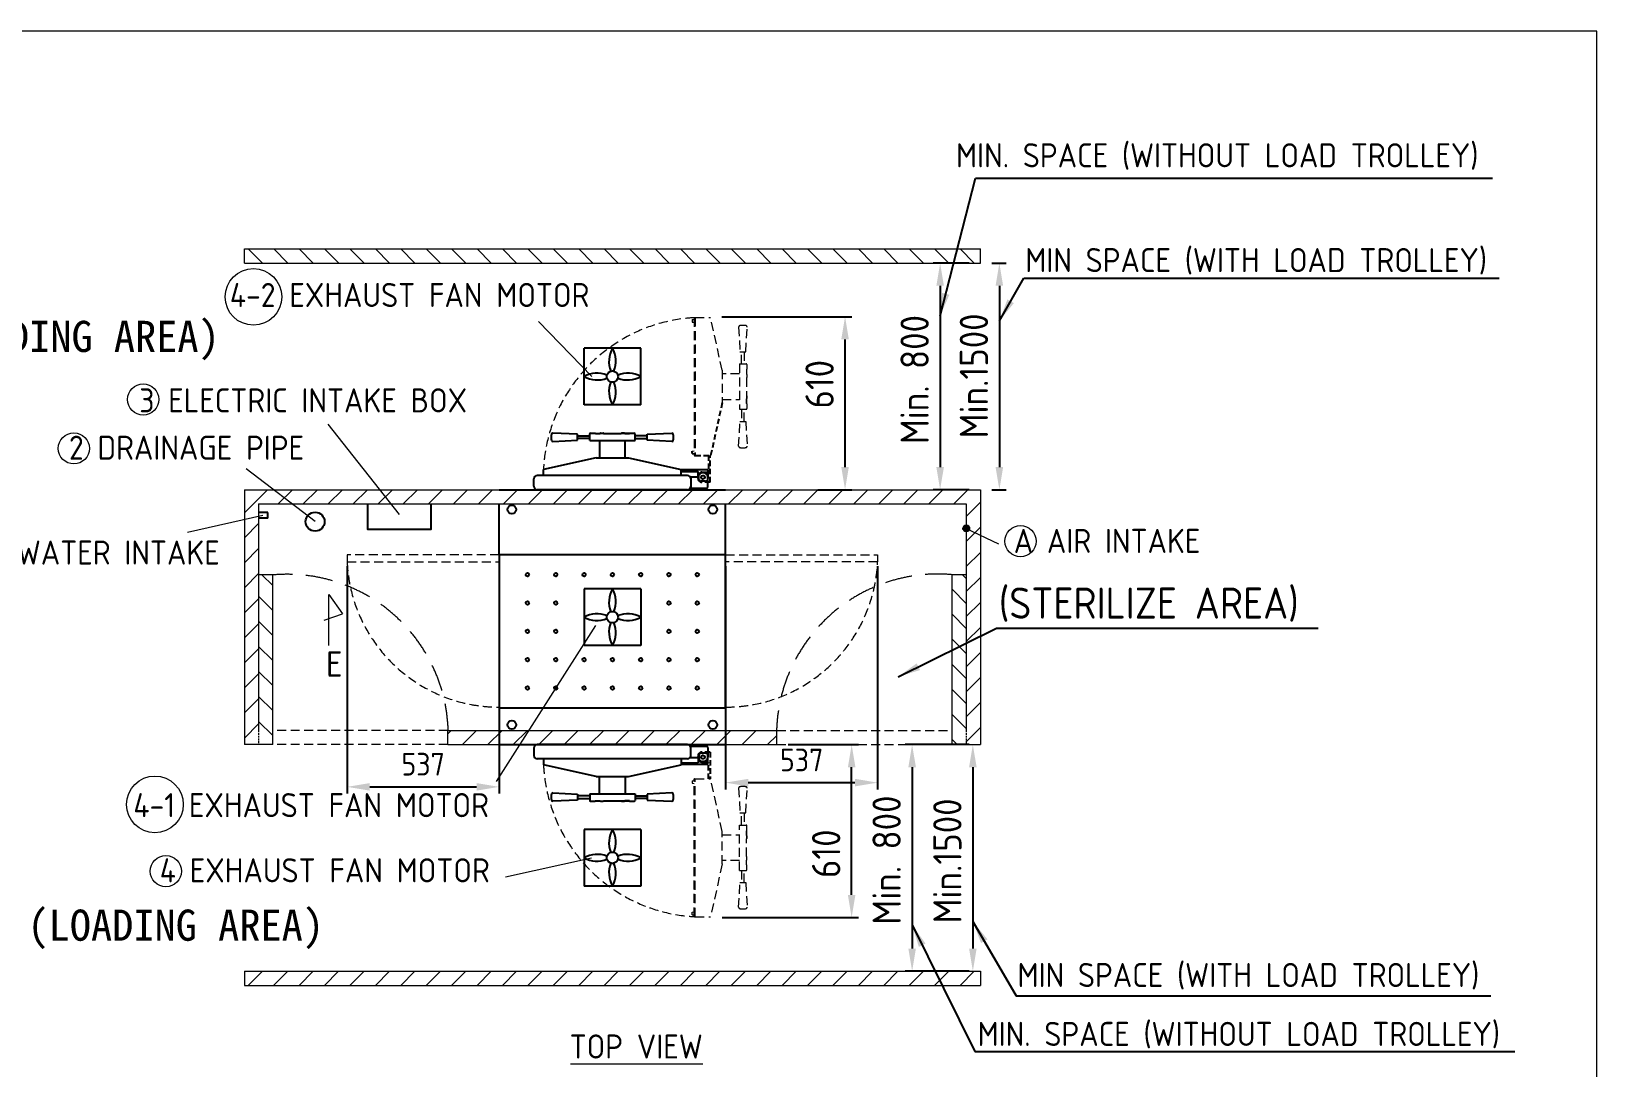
# Model space of a CAD drawing. Header units: millimetres. Extents: x -206125 to -192940, y -10422 to -1152.
# Drawn here: x -198470 to -192940, y -4811 to -1152 of the extents above; entities that cross this region are included whole.
import ezdxf

# ---------------------------------------------------------------- set-up
doc = ezdxf.new("R2010")
doc.units = ezdxf.units.MM
doc.header["$MEASUREMENT"] = 0
doc.linetypes.add('HIDDEN', pattern=[9.525, 6.35, -3.175])
doc.layers.get('0').update_dxf_attribs({"lineweight": 25})
for name, color, linetype, lineweight in [('D', 3, 'Continuous', 13), ('F', 7, 'Continuous', 15), ('H', 2, 'HIDDEN', 15), ('S', 4, 'Continuous', 15)]:
    doc.layers.add(name, color=color, linetype=linetype, lineweight=lineweight)
doc.layers.add('HI', color=2, linetype='HIDDEN')
doc.styles.get("Standard").update_dxf_attribs({"font": 'KAIU.TTF'})
doc.styles.add('STU25', font='isocp2.shx')
doc.dimstyles.new('STU25', dxfattribs={"dimscale": 40, "dimtxt": 2.5, "dimasz": 2, "dimexe": 0.6, "dimexo": 1, "dimgap": 1, "dimtad": 1, "dimdsep": 46, "dimtxsty": 'STU25', "dimcen": 2, "dimazin": 2, "dimtfac": 1, "dimtmove": 0, "dimatfit": 3, "dimfxl": 0, "dimtolj": 1, "dimtzin": 0, "dimarcsym": 0})
doc.dimstyles.new('STU25$7', dxfattribs={"dimscale": 40, "dimtxt": 2.5, "dimasz": 2, "dimexe": 1.25, "dimexo": 0.625, "dimgap": 1, "dimtad": 0, "dimdec": 4, "dimdsep": 46, "dimtxsty": 'STU25', "dimcen": 2.5, "dimazin": 2, "dimtfac": 1, "dimtdec": 4, "dimtmove": 0, "dimatfit": 3, "dimfxl": 0, "dimtolj": 1, "dimtzin": 0, "dimarcsym": 0})
pattern_1 = [(135, (17606.76, 12449.903), (-44.194174, -44.194174), [])]

# ---------------------------------------------------------------- blocks, each defined once
blk = doc.blocks.new('*D3')
at = {"layer": 'D', "color": 0, "lineweight": -2}
for p, q in [((-195157.2, -3670.1), (-195167.9, -3670.1)), ((-195143.9, -3750.1), (-195143.9, -4390.1)), ((-195157.2, -4470.1), (-195167.9, -4470.1))]:
    blk.add_line(p, q, dxfattribs=at)
at = {"layer": 'D', "color": 0}
for points in [[(-195130.5, -3750.1), (-195157.2, -3750.1), (-195143.9, -3670.1)], [(-195157.2, -4390.1), (-195130.5, -4390.1), (-195143.9, -4470.1)]]:
    blk.add_solid(points, dxfattribs=at)
at = {"layer": 'Defpoints', "color": 0}
for p in [(-195117.2, -3670.1), (-195143.9, -4470.1), (-195117.2, -4470.1)]:
    blk.add_point(p, dxfattribs=at)
at = {"layer": 'D', "color": 0, "insert": (-195233.9, -4080.7), "char_height": 100, "attachment_point": 5, "rotation": 90, "style": 'STU25'}
blk.add_mtext('\\A1;{\\Fisocp2.shx;Min.1500}', dxfattribs=at)
blk = doc.blocks.new('*D8')
at = {"layer": 'D', "color": 0, "lineweight": -2}
for p, q in [((-195796.5, -3670.1), (-195548, -3670.1)), ((-195572, -4200.5), (-195572, -3750.1)), ((-196029.9, -4280.5), (-195548, -4280.5))]:
    blk.add_line(p, q, dxfattribs=at)
at = {"layer": 'D', "color": 0}
for points in [[(-195558.7, -3750.1), (-195585.3, -3750.1), (-195572, -3670.1)], [(-195585.3, -4200.5), (-195558.7, -4200.5), (-195572, -4280.5)]]:
    blk.add_solid(points, dxfattribs=at)
at = {"layer": 'Defpoints', "color": 0}
for p in [(-195836.5, -3670.1), (-195572, -3670.1), (-196069.9, -4280.5)]:
    blk.add_point(p, dxfattribs=at)
at = {"layer": 'D', "color": 0, "insert": (-195662, -4055.3), "char_height": 100, "attachment_point": 5, "rotation": 90, "style": 'STU25'}
blk.add_mtext('\\A1;610', dxfattribs=at)
blk = doc.blocks.new('*D9')
at = {"layer": 'D', "color": 0, "lineweight": -2}
for p, q in [((-195157.2, -3670.1), (-195382.4, -3670.1)), ((-195358.4, -3750.1), (-195358.4, -4390.1)), ((-195157.2, -4470.1), (-195382.4, -4470.1))]:
    blk.add_line(p, q, dxfattribs=at)
at = {"layer": 'D', "color": 0}
for points in [[(-195345, -3750.1), (-195371.7, -3750.1), (-195358.4, -3670.1)], [(-195371.7, -4390.1), (-195345, -4390.1), (-195358.4, -4470.1)]]:
    blk.add_solid(points, dxfattribs=at)
at = {"layer": 'Defpoints', "color": 0}
for p in [(-195117.2, -3670.1), (-195358.4, -4470.1), (-195117.2, -4470.1)]:
    blk.add_point(p, dxfattribs=at)
at = {"layer": 'D', "color": 0, "insert": (-195448.4, -4077.6), "char_height": 100, "attachment_point": 5, "rotation": 90, "style": 'STU25'}
blk.add_mtext('\\A1;{\\Fisocp2.shx;Min. 800}', dxfattribs=at)
blk = doc.blocks.new('*D11')
at = {"layer": 'D', "color": 0, "lineweight": -2}
for p, q in [((-195077.2, -1970.1), (-195026.2, -1970.1)), ((-195050.2, -2050.1), (-195050.2, -2690.1)), ((-195077.2, -2770.1), (-195026.2, -2770.1))]:
    blk.add_line(p, q, dxfattribs=at)
at = {"layer": 'D', "color": 0}
for points in [[(-195036.9, -2050.1), (-195063.6, -2050.1), (-195050.2, -1970.1)], [(-195063.6, -2690.1), (-195036.9, -2690.1), (-195050.2, -2770.1)]]:
    blk.add_solid(points, dxfattribs=at)
at = {"layer": 'Defpoints', "color": 0}
for p in [(-195117.2, -1970.1), (-195117.2, -2770.1), (-195050.2, -2770.1)]:
    blk.add_point(p, dxfattribs=at)
at = {"layer": 'D', "color": 0, "insert": (-195140.2, -2368.3), "char_height": 100, "attachment_point": 5, "rotation": 90, "style": 'STU25'}
blk.add_mtext('\\A1;{\\Fisocp2.shx;Min.1500}', dxfattribs=at)
blk = doc.blocks.new('*D13')
at = {"layer": 'D', "color": 0, "lineweight": -2}
for p, q in [((-195157.2, -1970.1), (-195283.5, -1970.1)), ((-195259.5, -2050.1), (-195259.5, -2690.1)), ((-195157.2, -2770.1), (-195283.5, -2770.1))]:
    blk.add_line(p, q, dxfattribs=at)
at = {"layer": 'D', "color": 0}
for points in [[(-195246.1, -2050.1), (-195272.8, -2050.1), (-195259.5, -1970.1)], [(-195272.8, -2690.1), (-195246.1, -2690.1), (-195259.5, -2770.1)]]:
    blk.add_solid(points, dxfattribs=at)
at = {"layer": 'Defpoints', "color": 0}
for p in [(-195117.2, -1970.1), (-195259.5, -2770.1), (-195117.2, -2770.1)]:
    blk.add_point(p, dxfattribs=at)
at = {"layer": 'D', "color": 0, "insert": (-195349.5, -2381.2), "char_height": 100, "attachment_point": 5, "rotation": 90, "style": 'STU25'}
blk.add_mtext('\\A1;{\\Fisocp2.shx;Min. 800}', dxfattribs=at)
blk = doc.blocks.new('*D12')
at = {"layer": 'D', "color": 0, "lineweight": -2}
for p, q in [((-196030.1, -2159.6), (-195571.3, -2159.6)), ((-195595.3, -2690.1), (-195595.3, -2239.6)), ((-195691.6, -2770.1), (-195571.3, -2770.1))]:
    blk.add_line(p, q, dxfattribs=at)
at = {"layer": 'D', "color": 0}
for points in [[(-195582, -2239.6), (-195608.7, -2239.6), (-195595.3, -2159.6)], [(-195608.7, -2690.1), (-195582, -2690.1), (-195595.3, -2770.1)]]:
    blk.add_solid(points, dxfattribs=at)
at = {"layer": 'Defpoints', "color": 0}
for p in [(-196070.1, -2159.6), (-195595.3, -2159.6), (-195731.6, -2770.1)]:
    blk.add_point(p, dxfattribs=at)
at = {"layer": 'D', "color": 0, "insert": (-195685.3, -2397.7), "char_height": 100, "attachment_point": 5, "rotation": 90, "style": 'STU25'}
blk.add_mtext('\\A1;610', dxfattribs=at)
blk = doc.blocks.new('*D27')
at = {"layer": 'D', "color": 0, "lineweight": -2}
for p, q in [((-197354.2, -3040.1), (-197354.2, -3843.2)), ((-196817.2, -3040.1), (-196817.2, -3843.2)), ((-197274.2, -3819.2), (-196897.2, -3819.2))]:
    blk.add_line(p, q, dxfattribs=at)
at = {"layer": 'D', "color": 0}
for points in [[(-197274.2, -3805.8), (-197274.2, -3832.5), (-197354.2, -3819.2)], [(-196897.2, -3832.5), (-196897.2, -3805.8), (-196817.2, -3819.2)]]:
    blk.add_solid(points, dxfattribs=at)
at = {"layer": 'Defpoints', "color": 0}
for p in [(-197354.2, -3000.1), (-196817.2, -3000.1), (-196817.2, -3819.2)]:
    blk.add_point(p, dxfattribs=at)
at = {"layer": 'D', "color": 0, "insert": (-197085.7, -3739.2), "char_height": 80, "attachment_point": 5, "style": 'STU25'}
blk.add_mtext('\\A1;537', dxfattribs=at)
blk = doc.blocks.new('*D28')
at = {"layer": 'D', "color": 0, "lineweight": -2}
for p, q in [((-196017.2, -3040.1), (-196017.2, -3828.3)), ((-195480.2, -3040.1), (-195480.2, -3828.3)), ((-195937.2, -3804.3), (-195560.2, -3804.3))]:
    blk.add_line(p, q, dxfattribs=at)
at = {"layer": 'D', "color": 0}
for points in [[(-195937.2, -3790.9), (-195937.2, -3817.6), (-196017.2, -3804.3)], [(-195560.2, -3817.6), (-195560.2, -3790.9), (-195480.2, -3804.3)]]:
    blk.add_solid(points, dxfattribs=at)
at = {"layer": 'Defpoints', "color": 0}
for p in [(-196017.2, -3000.1), (-195480.2, -3000.1), (-195480.2, -3804.3)]:
    blk.add_point(p, dxfattribs=at)
at = {"layer": 'D', "color": 0, "insert": (-195748.7, -3724.3), "char_height": 80, "attachment_point": 5, "style": 'STU25'}
blk.add_mtext('\\A1;537', dxfattribs=at)

msp = doc.modelspace()

# ---------------------------------------------------------------- hatches: boundary and pattern name
msp.add_hatch(color=256).paths.add_polyline_path([(-195156.479, -2906.771, 1), (-195178.001, -2906.771, 1)])
at = {"layer": 'H', "ltscale": 5}
h = msp.add_hatch(dxfattribs=at)
h.set_pattern_fill('ANSI31', color=256, scale=20, style=0)
h.set_pattern_definition([(315, (20607.33, -18983.425), (-44.90128, -44.90128), [])])
h.paths.add_polyline_path([(-195117.24, -1970.054), (-195117.24, -1920.054), (-197717.24, -1920.054), (-197717.24, -1970.054)])
h = msp.add_hatch(dxfattribs=at)
h.set_pattern_fill('ANSI31', color=256, scale=500, style=0)
h.set_pattern_definition([(45, (17606.76, 12449.903), (-44.194174, 44.194174), [])])
h.paths.add_polyline_path([(-197717.24, -2770.054), (-197717.24, -3670.054), (-197667.24, -3670.054), (-197667.24, -3620.054), (-197667.24, -3070.054), (-197667.24, -2820.054), (-195167.24, -2820.054), (-195167.24, -3620.054), (-195167.24, -3670.054), (-195117.24, -3670.054), (-195117.24, -2770.054)])
h = msp.add_hatch(dxfattribs=at)
h.set_pattern_fill('ANSI31', color=256, scale=500, angle=90, style=0)
h.set_pattern_definition(pattern_1)
h.paths.add_polyline_path([(-197667.24, -3670.054), (-197617.24, -3670.054), (-197617.24, -3070.054), (-197667.24, -3070.054), (-197667.24, -3620.054)])
h = msp.add_hatch(dxfattribs=at)
h.set_pattern_fill('ANSI31', color=256, scale=500, angle=90, style=0)
h.set_pattern_definition(pattern_1)
h.paths.add_polyline_path([(-195167.24, -3670.054), (-195217.24, -3670.054), (-195217.24, -3068.97), (-195167.24, -3068.97)])
h = msp.add_hatch(dxfattribs=at)
h.set_pattern_fill('ANSI31', color=256, scale=20, style=0)
h.set_pattern_definition([(45, (36343.71, 12477.81), (-44.90128, 44.90128), [])])
h.paths.add_polyline_path([(-195836.456, -3670.054), (-195836.456, -3620.054), (-196998.024, -3620.054), (-196998.024, -3670.054)])
h = msp.add_hatch(dxfattribs=at)
h.set_pattern_fill('ANSI31', color=256, scale=20, style=0)
h.set_pattern_definition([(45, (20607.33, 12543.32), (-44.90128, 44.90128), [])])
h.paths.add_polyline_path([(-197717.24, -4470.054), (-197717.24, -4520.054), (-195117.24, -4520.054), (-195117.24, -4470.054)])

# ---------------------------------------------------------------- linework, layer by layer
at = {"linetype": 'Continuous'}
for p, q in [((-196517.24, -2470.72), (-196517.24, -2270.72)), ((-196317.24, -2270.72), (-196517.24, -2270.72)), ((-196317.24, -2470.72), (-196317.24, -2270.72)), ((-196317.24, -2470.72), (-196517.24, -2470.72)), ((-196540.477, -2574.47), (-196627.477, -2569.97)), ((-196627.477, -2599.97), (-196540.477, -2595.47)), ((-196540.477, -2595.47), (-196540.477, -2574.47)), ((-196540.477, -2580.22), (-196497.24, -2580.22)), ((-196497.24, -2589.72), (-196540.477, -2589.72)), ((-196462.24, -2596.72), (-196462.24, -2658.054)), ((-196372.24, -2658.054), (-196372.24, -2596.72)), ((-196294.003, -2580.22), (-196337.24, -2580.22)), ((-196337.24, -2589.72), (-196294.003, -2589.72)), ((-196294.003, -2574.47), (-196207.003, -2569.97)), ((-196294.003, -2595.47), (-196294.003, -2574.47)), ((-196207.003, -2599.97), (-196294.003, -2595.47)), ((-196079.776, -2700.054), (-196173.79, -2700.054)), ((-196173.79, -2706.054), (-196114.776, -2706.054)), ((-196114.776, -2730.054), (-196114.776, -2706.054)), ((-196079.776, -2700.054), (-196079.776, -2730.054)), ((-196089.776, -2740.054), (-196104.776, -2740.054)), ((-197634.865, -2850.338), (-197667.24, -2850.338)), ((-197634.865, -2870.338), (-197667.24, -2870.338)), ((-197634.865, -2870.338), (-197634.865, -2850.338)), ((-196317.24, -3120.054), (-196517.24, -3120.054)), ((-196517.24, -3120.054), (-196517.24, -3320.054)), ((-196317.24, -3120.054), (-196317.24, -3320.054)), ((-196317.24, -3320.054), (-196517.24, -3320.054)), ((-196089.776, -3700.054), (-196104.776, -3700.054)), ((-196173.79, -3734.054), (-196114.776, -3734.054)), ((-196079.776, -3740.054), (-196173.79, -3740.054)), ((-196114.776, -3710.054), (-196114.776, -3734.054)), ((-196079.776, -3740.054), (-196079.776, -3710.054)), ((-196462.24, -3843.388), (-196462.24, -3782.054)), ((-196372.24, -3782.054), (-196372.24, -3843.388)), ((-196627.477, -3840.138), (-196540.477, -3844.638)), ((-196540.477, -3865.638), (-196627.477, -3870.138)), ((-196540.477, -3844.638), (-196540.477, -3865.638)), ((-196497.24, -3850.388), (-196540.477, -3850.388)), ((-196540.477, -3859.888), (-196497.24, -3859.888)), ((-196337.24, -3850.388), (-196294.003, -3850.388)), ((-196294.003, -3859.888), (-196337.24, -3859.888)), ((-196207.003, -3840.138), (-196294.003, -3844.638)), ((-196294.003, -3844.638), (-196294.003, -3865.638)), ((-196294.003, -3865.638), (-196207.003, -3870.138)), ((-196317.24, -3969.388), (-196517.24, -3969.388)), ((-196517.24, -3969.388), (-196517.24, -4169.388)), ((-196317.24, -3969.388), (-196317.24, -4169.388)), ((-196317.24, -4169.388), (-196517.24, -4169.388))]:
    msp.add_line(p, q, dxfattribs=at)
for p, q in [((-196497.24, -2596.72), (-196497.24, -2573.22)), ((-196497.24, -2596.72), (-196337.24, -2596.72)), ((-196494.74, -2570.72), (-196478.24, -2570.72)), ((-196477.24, -2571.72), (-196460.74, -2571.72)), ((-196459.74, -2570.72), (-196449.74, -2570.72)), ((-196448.74, -2571.72), (-196385.74, -2571.72)), ((-196374.74, -2570.72), (-196384.74, -2570.72)), ((-196384.74, -2570.72), (-196374.74, -2570.72)), ((-196373.74, -2571.72), (-196357.24, -2571.72)), ((-196357.24, -2571.72), (-196373.74, -2571.72)), ((-196356.24, -2570.72), (-196339.74, -2570.72)), ((-196337.24, -2596.72), (-196337.24, -2573.22)), ((-196474.74, -2658.054), (-196660.69, -2698.883)), ((-196660.69, -2720.054), (-196660.69, -2698.883)), ((-196474.74, -2658.054), (-196359.74, -2658.054)), ((-196359.74, -2658.054), (-196173.79, -2698.883)), ((-196173.79, -2720.054), (-196173.79, -2698.883)), ((-196694.74, -2758.054), (-196694.74, -2732.054)), ((-196151.74, -2720.054), (-196682.74, -2720.054)), ((-196139.74, -2725.054), (-196139.74, -2765.054)), ((-196139.74, -2725.054), (-196119.776, -2725.054)), ((-196139.74, -2732.054), (-196139.74, -2758.054)), ((-196119.776, -2725.054), (-196117.35, -2725.054)), ((-196095.276, -2710.054), (-196098.776, -2710.054)), ((-196095.776, -2710.054), (-196098.776, -2710.054)), ((-196079.776, -2759.054), (-196079.776, -2726.054)), ((-196817.24, -2770.054), (-196017.24, -2770.054)), ((-196817.24, -3000.054), (-196817.24, -2820.054)), ((-196151.74, -2770.054), (-196682.74, -2770.054)), ((-196139.74, -2765.054), (-196085.776, -2765.054)), ((-196119.776, -2765.054), (-196085.776, -2765.054)), ((-196017.24, -3000.054), (-196017.24, -2820.054)), ((-196017.24, -3000.054), (-196817.24, -3000.054)), ((-196017.24, -3000.054), (-196817.24, -3000.054)), ((-196817.24, -3000.054), (-196817.24, -3540.054)), ((-196017.24, -3540.054), (-196017.24, -3000.054)), ((-196817.24, -3540.054), (-196017.24, -3540.054)), ((-196817.24, -3540.054), (-196017.24, -3540.054)), ((-196817.24, -3540.054), (-196817.24, -3620.054)), ((-196017.24, -3540.054), (-196017.24, -3620.054)), ((-196817.24, -3670.054), (-196017.24, -3670.054)), ((-196694.74, -3682.054), (-196694.74, -3708.054)), ((-196151.74, -3670.054), (-196682.74, -3670.054)), ((-196139.74, -3675.054), (-196085.776, -3675.054)), ((-196139.74, -3715.054), (-196139.74, -3675.054)), ((-196139.74, -3708.054), (-196139.74, -3682.054)), ((-196119.776, -3675.054), (-196085.776, -3675.054)), ((-196079.776, -3681.054), (-196079.776, -3714.054)), ((-196151.74, -3720.054), (-196682.74, -3720.054)), ((-196660.69, -3720.054), (-196660.69, -3741.224)), ((-196474.74, -3782.054), (-196660.69, -3741.224)), ((-196359.74, -3782.054), (-196173.79, -3741.224)), ((-196173.79, -3720.054), (-196173.79, -3741.224)), ((-196139.74, -3715.054), (-196119.776, -3715.054)), ((-196119.776, -3715.054), (-196117.35, -3715.054)), ((-196095.776, -3730.054), (-196098.776, -3730.054)), ((-196095.276, -3730.054), (-196098.776, -3730.054)), ((-196474.74, -3782.054), (-196359.74, -3782.054)), ((-196497.24, -3843.388), (-196337.24, -3843.388)), ((-196497.24, -3843.388), (-196497.24, -3866.888)), ((-196494.74, -3869.388), (-196478.24, -3869.388)), ((-196477.24, -3868.388), (-196460.74, -3868.388)), ((-196459.74, -3869.388), (-196449.74, -3869.388)), ((-196448.74, -3868.388), (-196385.74, -3868.388)), ((-196384.74, -3869.388), (-196374.74, -3869.388)), ((-196374.74, -3869.388), (-196384.74, -3869.388)), ((-196357.24, -3868.388), (-196373.74, -3868.388)), ((-196373.74, -3868.388), (-196357.24, -3868.388)), ((-196356.24, -3869.388), (-196339.74, -3869.388)), ((-196337.24, -3843.388), (-196337.24, -3866.888))]:
    msp.add_line(p, q)
msp.add_lwpolyline([(-197281.796, -2820.054), (-197281.796, -2909.651), (-197057.089, -2909.651), (-197057.089, -2820.054)], dxfattribs=at)
for centre, radius in [((-196417.24, -2370.72), 20), ((-196417.24, -2370.72), 20), ((-196417.24, -2370.72), 20), ((-196417.24, -2370.72), 20), ((-196097.276, -2726.054), 6.45), ((-196097.276, -2726.054), 6.4), ((-197467.24, -2882.875), 33.5), ((-196772.24, -2840.054), 15), ((-196062.24, -2840.054), 15), ((-195167.24, -2906.771), 10.761), ((-196717.24, -3070.054), 6), ((-196617.24, -3070.054), 6), ((-196517.24, -3070.054), 6), ((-196417.24, -3070.054), 6), ((-196317.24, -3070.054), 6), ((-196217.24, -3070.054), 6), ((-196117.24, -3070.054), 6), ((-196717.24, -3170.054), 6), ((-196617.24, -3170.054), 6), ((-196417.24, -3220.054), 20), ((-196217.24, -3170.054), 6), ((-196117.24, -3170.054), 6), ((-196717.24, -3270.054), 6), ((-196617.24, -3270.054), 6), ((-196217.24, -3270.054), 6), ((-196117.24, -3270.054), 6), ((-196717.24, -3370.054), 6), ((-196617.24, -3370.054), 6), ((-196517.24, -3370.054), 6), ((-196417.24, -3370.054), 6), ((-196317.24, -3370.054), 6), ((-196217.24, -3370.054), 6), ((-196117.24, -3370.054), 6), ((-196717.24, -3470.054), 6), ((-196617.24, -3470.054), 6), ((-196517.24, -3470.054), 6), ((-196417.24, -3470.054), 6), ((-196317.24, -3470.054), 6), ((-196217.24, -3470.054), 6), ((-196117.24, -3470.054), 6), ((-196772.24, -3600.054), 15), ((-196062.24, -3600.054), 15), ((-196097.276, -3714.054), 6.45), ((-196097.276, -3714.054), 6.4), ((-196417.24, -4069.388), 20), ((-196417.24, -4069.388), 20), ((-196417.24, -4069.388), 20), ((-196417.24, -4069.388), 20)]:
    msp.add_circle(centre, radius)
for centre, radius, start, end in [((-196336.216, -2316.595), 93.11, 150.481802, 201.977032), ((-196498.264, -2316.595), 93.11, 338.022968, 29.518198), ((-196471.365, -2451.744), 93.11, 68.022968, 119.518198), ((-196471.365, -2289.695), 93.11, 240.481802, 291.977032), ((-196363.115, -2451.744), 93.11, 60.481802, 111.977032), ((-196363.115, -2289.695), 93.11, 248.022968, 299.518198), ((-196336.216, -2424.844), 93.11, 158.022968, 209.518198), ((-196498.264, -2424.844), 93.11, 330.481802, 21.977032), ((-196494.74, -2573.22), 2.5, 90, 180), ((-196478.24, -2571.72), 1, 0, 90), ((-196459.74, -2571.72), 1, 90, 180), ((-196449.74, -2571.72), 1, 0, 90), ((-196384.74, -2571.72), 1, 90, 180), ((-196374.74, -2571.72), 1, 0, 90), ((-196356.24, -2571.72), 1, 90, 180), ((-196339.74, -2573.22), 2.5, 0, 90), ((-196682.74, -2732.054), 12, 90, 180), ((-196682.74, -2758.054), 12, 180, 270), ((-196151.74, -2732.054), 12, 0, 90), ((-196151.74, -2758.054), 12, 270, 0), ((-196117.35, -2722.054), 3, 270, 347.846803), ((-196098.776, -2726.054), 16, 90, 167.846803), ((-196095.776, -2726.054), 16, 0, 90), ((-196085.776, -2759.054), 6, 270, 0), ((-196336.216, -3165.929), 93.11, 150.481802, 201.977032), ((-196498.264, -3165.929), 93.11, 338.022968, 29.518198), ((-196471.365, -3301.078), 93.11, 68.022968, 119.518198), ((-196471.365, -3139.029), 93.11, 240.481802, 291.977032), ((-196336.216, -3274.178), 93.11, 158.022968, 209.518198), ((-196498.264, -3274.178), 93.11, 330.481802, 21.977032), ((-196363.115, -3301.078), 93.11, 60.481802, 111.977032), ((-196363.115, -3139.029), 93.11, 248.022968, 299.518198), ((-196682.74, -3682.054), 12, 90, 180), ((-196151.74, -3682.054), 12, 0, 90), ((-196085.776, -3681.054), 6, 0, 90), ((-196682.74, -3708.054), 12, 180, 270), ((-196151.74, -3708.054), 12, 270, 0), ((-196117.35, -3718.054), 3, 12.153197, 90), ((-196098.776, -3714.054), 16, 192.153197, 270), ((-196095.776, -3714.054), 16, 270, 0), ((-196494.74, -3866.888), 2.5, 180, 270), ((-196478.24, -3868.388), 1, 270, 0), ((-196459.74, -3868.388), 1, 180, 270), ((-196449.74, -3868.388), 1, 270, 0), ((-196384.74, -3868.388), 1, 180, 270), ((-196374.74, -3868.388), 1, 270, 0), ((-196356.24, -3868.388), 1, 180, 270), ((-196339.74, -3866.888), 2.5, 270, 0), ((-196336.216, -4015.263), 93.11, 150.481802, 201.977032), ((-196498.264, -4015.263), 93.11, 338.022968, 29.518198), ((-196471.365, -4150.412), 93.11, 68.022968, 119.518198), ((-196471.365, -3988.363), 93.11, 240.481802, 291.977032), ((-196336.216, -4123.512), 93.11, 158.022968, 209.518198), ((-196498.264, -4123.512), 93.11, 330.481802, 21.977032), ((-196363.115, -4150.412), 93.11, 60.481802, 111.977032), ((-196363.115, -3988.363), 93.11, 248.022968, 299.518198)]:
    msp.add_arc(centre, radius, start, end)
for centre, radius, start, end in [((-196577.705, -2584.97), 55.773, 168.647115, 191.352885), ((-196627.477, -2574.976), 5.007, 90, 168.647115), ((-196627.477, -2594.963), 5.007, 191.352885, 275.921872), ((-196207.003, -2594.963), 5.007, 264.078128, 348.647115), ((-196207.003, -2574.976), 5.007, 11.352885, 90), ((-196256.775, -2584.97), 55.773, 348.647115, 11.352885), ((-196104.776, -2730.054), 10, 180, 270), ((-196089.776, -2730.054), 10, 270, 0), ((-196104.776, -3710.054), 10, 90, 180), ((-196089.776, -3710.054), 10, 0, 90), ((-196577.705, -3855.138), 55.773, 168.647115, 191.352885), ((-196627.477, -3845.144), 5.007, 84.078128, 168.647115), ((-196627.477, -3865.131), 5.007, 191.352885, 270), ((-196207.003, -3845.144), 5.007, 11.352885, 95.921872), ((-196207.003, -3865.131), 5.007, 270, 348.647115), ((-196256.775, -3855.138), 55.773, 348.647115, 11.352885)]:
    msp.add_arc(centre, radius, start, end, dxfattribs=at)
at = {"layer": 'D'}
for p, q in [((-196678.7, -2176.755), (-196489.426, -2370.054)), ((-197422.44, -2538.228), (-197170.357, -2857.809)), ((-197652.54, -2860.736), (-197917.851, -2921.748)), ((-195167.24, -2906.771), (-195053.532, -2960.88)), ((-197418.374, -3140.506), (-197370.946, -3208.025)), ((-197418.374, -3320.506), (-197418.374, -3140.506)), ((-197435.67, -3230.506), (-197370.946, -3208.025)), ((-196476.433, -3249.005), (-196828.211, -3800.203)), ((-196490.63, -4070.91), (-196794.321, -4137.926)), ((-196565.164, -4796.801), (-196097.549, -4796.801))]:
    msp.add_line(p, q, dxfattribs=at)
at = {"layer": 'D', "linetype": 'Continuous'}
msp.add_line((-197467.24, -2882.875), (-197710.921, -2696.621), dxfattribs=at)
at = {"layer": 'D'}
for centre, radius in [((-197685.069, -2089.313), 100), ((-198074.694, -2451.489), 55), ((-198319.472, -2624.27), 55), ((-194975.602, -2951.974), 55), ((-198033.109, -3881.059), 100), ((-197994.388, -4116.985), 55)]:
    msp.add_circle(centre, radius, dxfattribs=at)
at = {"layer": 'F', "color": 6}
msp.add_lwpolyline([(-206125.197, -1151.799), (-206125.197, -10421.799), (-192940.197, -10421.799), (-192940.197, -1151.799)], close=True, dxfattribs=at)
msp.add_lwpolyline([(-206125.197, -1151.799), (-206125.197, -10421.799), (-192940.197, -10421.799), (-192940.197, -1151.799)], close=True, dxfattribs=at)
at = {"layer": 'H', "ltscale": 5}
for p, q in [((-196135.276, -2169.59), (-196128.276, -2169.051)), ((-196135.276, -2169.59), (-196135.276, -2178.59)), ((-196135.276, -2178.59), (-196128.276, -2179.128)), ((-196127.526, -2162.59), (-196128.276, -2163.34)), ((-196128.276, -2163.34), (-196128.276, -2648.84)), ((-196127.526, -2162.59), (-196124.276, -2162.59)), ((-196124.276, -2162.64), (-196124.276, -2649.54)), ((-196124.276, -2162.64), (-196070.106, -2162.64)), ((-196029.276, -2348.59), (-196070.106, -2162.64)), ((-195971.192, -2195.852), (-195966.692, -2282.852)), ((-195945.692, -2282.852), (-195941.192, -2195.852)), ((-195966.692, -2282.852), (-195945.692, -2282.852)), ((-195960.942, -2326.09), (-195960.942, -2282.852)), ((-195951.442, -2282.852), (-195951.442, -2326.09)), ((-196029.276, -2348.59), (-196029.276, -2463.59)), ((-195967.942, -2361.09), (-196029.276, -2361.09)), ((-195967.942, -2326.09), (-195944.442, -2326.09)), ((-195967.942, -2326.09), (-195967.942, -2486.09)), ((-195942.942, -2346.09), (-195942.942, -2362.59)), ((-195942.942, -2374.59), (-195942.942, -2437.59)), ((-195941.942, -2328.59), (-195941.942, -2345.09)), ((-195941.942, -2363.59), (-195941.942, -2373.59)), ((-196029.276, -2451.09), (-195967.942, -2451.09)), ((-195967.942, -2486.09), (-195944.442, -2486.09)), ((-195960.942, -2486.09), (-195960.942, -2529.327)), ((-195951.442, -2529.327), (-195951.442, -2486.09)), ((-195942.942, -2466.09), (-195942.942, -2449.59)), ((-195942.942, -2449.59), (-195942.942, -2466.09)), ((-195941.942, -2438.59), (-195941.942, -2448.59)), ((-195941.942, -2448.59), (-195941.942, -2438.59)), ((-195941.942, -2467.09), (-195941.942, -2483.59)), ((-195971.192, -2616.327), (-195966.692, -2529.327)), ((-195966.692, -2529.327), (-195945.692, -2529.327)), ((-195945.692, -2529.327), (-195941.192, -2616.327)), ((-196135.276, -2633.59), (-196128.276, -2633.051)), ((-196817.24, -3000.054), (-197354.24, -3000.054)), ((-197354.24, -3000.054), (-197354.24, -3025.054)), ((-197354.24, -3025.054), (-196817.24, -3025.054)), ((-196017.24, -3000.054), (-195480.24, -3000.054)), ((-195480.24, -3025.054), (-196017.24, -3025.054)), ((-195480.24, -3000.054), (-195480.24, -3025.054)), ((-196998.024, -3620.054), (-197617.24, -3620.054)), ((-195836.456, -3620.054), (-195217.24, -3620.054)), ((-196998.024, -3670.054), (-197617.24, -3670.054)), ((-195836.456, -3670.054), (-195217.24, -3670.054)), ((-196135.276, -3797.518), (-196128.276, -3796.979)), ((-196135.276, -3797.518), (-196135.276, -3806.518)), ((-196135.276, -3806.518), (-196128.276, -3807.056)), ((-196127.526, -3790.518), (-196128.276, -3791.268)), ((-196128.276, -4276.768), (-196128.276, -3791.268)), ((-196127.526, -3790.518), (-196124.276, -3790.518)), ((-196124.276, -3790.518), (-196124.276, -3792.018)), ((-196124.276, -4277.468), (-196124.276, -3790.568)), ((-196124.276, -3790.568), (-196070.106, -3790.568)), ((-196029.276, -3976.518), (-196070.106, -3790.568)), ((-195971.192, -3823.78), (-195966.692, -3910.78)), ((-195945.692, -3910.78), (-195941.192, -3823.78)), ((-195966.692, -3910.78), (-195945.692, -3910.78)), ((-195960.942, -3954.018), (-195960.942, -3910.78)), ((-195951.442, -3910.78), (-195951.442, -3954.018)), ((-196029.276, -4091.518), (-196029.276, -3976.518)), ((-195967.942, -4114.018), (-195967.942, -3954.018)), ((-195967.942, -3954.018), (-195944.442, -3954.018)), ((-195942.942, -3990.518), (-195942.942, -3974.018)), ((-195942.942, -3974.018), (-195942.942, -3990.518)), ((-195941.942, -3973.018), (-195941.942, -3956.518)), ((-196029.276, -3989.018), (-195967.942, -3989.018)), ((-195942.942, -4065.518), (-195942.942, -4002.518)), ((-195941.942, -3991.518), (-195941.942, -4001.518)), ((-195941.942, -4001.518), (-195941.942, -3991.518)), ((-196029.276, -4091.518), (-196070.106, -4277.468)), ((-195967.942, -4079.018), (-196029.276, -4079.018)), ((-195942.942, -4094.018), (-195942.942, -4077.518)), ((-195941.942, -4076.518), (-195941.942, -4066.518)), ((-195967.942, -4114.018), (-195944.442, -4114.018)), ((-195960.942, -4114.018), (-195960.942, -4157.255)), ((-195951.442, -4157.255), (-195951.442, -4114.018)), ((-195941.942, -4111.518), (-195941.942, -4095.018)), ((-195971.192, -4244.255), (-195966.692, -4157.255)), ((-195966.692, -4157.255), (-195945.692, -4157.255)), ((-195945.692, -4157.255), (-195941.192, -4244.255)), ((-196135.276, -4261.518), (-196128.276, -4260.979)), ((-196135.276, -4270.518), (-196135.276, -4261.518)), ((-196135.276, -4270.518), (-196128.276, -4271.056)), ((-196127.526, -4277.518), (-196128.276, -4276.768)), ((-196127.526, -4277.518), (-196124.276, -4277.518)), ((-196124.276, -4277.468), (-196070.106, -4277.468))]:
    msp.add_line(p, q, dxfattribs=at)
at = {"layer": 'H'}
for p, q in [((-197667.24, -3620.054), (-197667.24, -3670.054)), ((-195167.24, -3620.054), (-195167.24, -3670.054)), ((-197667.24, -3670.054), (-197717.24, -3670.054)), ((-195167.24, -3670.054), (-195117.24, -3670.054))]:
    msp.add_line(p, q, dxfattribs=at)
at = {"layer": 'H', "ltscale": 5}
for centre, radius, start, end in [((-196097.276, -2726.054), 564.069, 93.096396, 177.239062), ((-195966.185, -2195.852), 5.007, 101.352885, 185.921872), ((-195956.192, -2245.625), 55.773, 78.647115, 101.352885), ((-195946.199, -2195.852), 5.007, 0, 78.647115), ((-195944.442, -2328.59), 2.5, 0, 90), ((-195942.942, -2345.09), 1, 270, 0), ((-195942.942, -2363.59), 1, 0, 90), ((-195942.942, -2373.59), 1, 270, 0), ((-195944.442, -2483.59), 2.5, 270, 0), ((-195942.942, -2438.59), 1, 0, 90), ((-195942.942, -2448.59), 1, 270, 0), ((-195942.942, -2467.09), 1, 0, 90), ((-195966.185, -2616.327), 5.007, 174.078128, 258.647115), ((-195956.192, -2566.555), 55.773, 258.647115, 281.352885), ((-195946.199, -2616.327), 5.007, 281.352885, 360), ((-196817.24, -3000.054), 537.582, 182.665477, 270), ((-196017.24, -3000.054), 537.582, 270, 357.334523), ((-196097.276, -3714.054), 564.069, 182.760938, 266.903604), ((-195966.185, -3823.78), 5.007, 101.352885, 185.921872), ((-195956.192, -3873.553), 55.773, 78.647115, 101.352885), ((-195946.199, -3823.78), 5.007, 0, 78.647115), ((-195944.442, -3956.518), 2.5, 0, 90), ((-195942.942, -3973.018), 1, 270, 0), ((-195942.942, -3991.518), 1, 0, 90), ((-195942.942, -4001.518), 1, 270, 0), ((-195942.942, -4066.518), 1, 0, 90), ((-195942.942, -4076.518), 1, 270, 0), ((-195944.442, -4111.518), 2.5, 270, 0), ((-195942.942, -4095.018), 1, 0, 90), ((-195966.185, -4244.255), 5.007, 174.078128, 258.647115), ((-195956.192, -4194.483), 55.773, 258.647115, 281.352885), ((-195946.199, -4244.255), 5.007, 281.352885, 360)]:
    msp.add_arc(centre, radius, start, end, dxfattribs=at)
at = {"layer": 'H', "ltscale": 15}
for centre, radius, start, end in [((-197565.586, -3637.397), 568.611, 1.747893, 95.212055), ((-195268.056, -3637.225), 569.443, 84.88024, 178.272017)]:
    msp.add_arc(centre, radius, start, end, dxfattribs=at)
at = {"layer": 'HI', "ltscale": 3}
for p, q in [((-196029.276, -2463.59), (-196070.106, -2649.54)), ((-196135.276, -2642.59), (-196135.276, -2633.59)), ((-196135.276, -2642.59), (-196128.276, -2643.128)), ((-196127.526, -2649.59), (-196128.276, -2648.84)), ((-196127.526, -2649.59), (-196124.276, -2649.59)), ((-196124.276, -2649.59), (-196124.276, -2648.09)), ((-196124.276, -2649.54), (-196070.106, -2649.54)), ((-196077.276, -2649.54), (-196077.276, -2708.554)), ((-196071.276, -2743.554), (-196071.276, -2649.54)), ((-196101.276, -2708.554), (-196077.276, -2708.554)), ((-196111.276, -2733.554), (-196111.276, -2718.554)), ((-196071.276, -2743.554), (-196101.276, -2743.554)), ((-196071.276, -3696.554), (-196101.276, -3696.554)), ((-196071.276, -3696.554), (-196071.276, -3790.568)), ((-196111.276, -3706.554), (-196111.276, -3721.554)), ((-196101.276, -3731.554), (-196077.276, -3731.554)), ((-196077.276, -3790.568), (-196077.276, -3731.554))]:
    msp.add_line(p, q, dxfattribs=at)
for centre in [(-196097.276, -2726.054), (-196097.276, -3714.054)]:
    msp.add_circle(centre, 6.45, dxfattribs=at)
for centre, start, end in [((-196101.276, -2718.554), 90, 180), ((-196101.276, -2733.554), 180, 270), ((-196101.276, -3706.554), 90, 180), ((-196101.276, -3721.554), 180, 270)]:
    msp.add_arc(centre, 10, start, end, dxfattribs=at)
at = {"layer": 'S'}
for p, q in [((-197717.24, -1920.054), (-195117.24, -1920.054)), ((-197717.24, -1970.054), (-195117.24, -1970.054)), ((-197667.24, -3070.054), (-197667.24, -3620.054)), ((-197617.24, -3070.054), (-197667.24, -3070.054)), ((-197617.24, -3670.054), (-197617.24, -3070.054)), ((-195217.24, -3670.054), (-195217.24, -3068.97)), ((-195217.24, -3068.97), (-195167.24, -3068.97)), ((-196998.024, -3670.054), (-196998.024, -3620.054)), ((-195836.456, -3670.054), (-195836.456, -3620.054)), ((-197717.24, -4470.054), (-195117.24, -4470.054)), ((-197717.24, -4470.054), (-197717.24, -4520.054)), ((-195117.24, -4470.054), (-195117.24, -4520.054)), ((-197717.24, -4520.054), (-195117.24, -4520.054))]:
    msp.add_line(p, q, dxfattribs=at)
at = {"layer": 'S', "linetype": 'Continuous'}
for p, q in [((-197717.24, -1970.054), (-197717.24, -1920.054)), ((-195117.24, -1970.054), (-195117.24, -1920.054)), ((-197717.24, -2770.054), (-197717.24, -3670.054)), ((-197717.24, -2770.054), (-195117.24, -2770.054)), ((-197667.24, -2820.054), (-197667.24, -3070.054)), ((-197667.24, -2820.054), (-195167.24, -2820.054)), ((-195167.24, -2820.054), (-195167.24, -3620.054)), ((-195117.24, -2770.054), (-195117.24, -3670.054)), ((-196998.024, -3620.054), (-195836.456, -3620.054)), ((-197617.24, -3670.054), (-197717.24, -3670.054)), ((-196998.024, -3670.054), (-195836.456, -3670.054)), ((-195217.24, -3670.054), (-195117.24, -3670.054))]:
    msp.add_line(p, q, dxfattribs=at)

# ---------------------------------------------------------------- texts
at = {"layer": 'D', "color": 11, "attachment_point": 1}
for s, insert, char_height in [('{\\Fisocp2.shx;\\C3;MIN. SPACE (WITHOUT LOAD TROLLEY)}', (-195203.341, -1546.944), 85), ('{\\Fisocp2.shx;\\C3;MIN SPACE (WITH LOAD TROLLEY)}', (-194958.853, -1916.952), 85), ('{\\C3;(UNLOADING AREA)}', (-199001.442, -2173.876), 110), ('{\\Fisocp2.shx;\\C3;A AIR INTAKE}', (-194999.553, -2908.308), 85), ('{\\Fisocp2.shx;\\C3;(STERILIZE AREA)}', (-195052.162, -3115.37), 110), ('{\\C3;(LOADING AREA)}', (-198483.496, -4252.47), 110), ('{\\Fisocp2.shx;\\C3;MIN SPACE (WITH LOAD TROLLEY)}', (-194986.134, -4440.963), 85), ('{\\Fisocp2.shx;\\C3;MIN. SPACE (WITHOUT LOAD TROLLEY)}', (-195127.233, -4648.917), 85), ('{\\Fisocp2.shx;\\C3;TOP VIEW}', (-196568.339, -4693.355), 85)]:
    msp.add_mtext(s, dxfattribs=dict(at, insert=insert, char_height=char_height))
at = {"layer": 'D', "color": 11, "char_height": 85, "attachment_point": 1, "style": 'STU25'}
for s, insert in [('{\\C3;4-2 EXHAUST FAN MOTOR}', (-197768.635, -2040.171)), ('{\\C3;3 ELECTRIC INTAKE BOX}', (-198088.521, -2412.13)), ('{\\C3;2 DRAINAGE PIPE}', (-198336.848, -2579.265)), ('{\\C3;1 TREATEDWATER INTAKE}', (-199035.612, -2949.48)), ('{\\C3;4-1 EXHAUST FAN MOTOR}', (-198109.455, -3841.262)), ('{\\C3;4 EXHAUST FAN MOTOR}', (-198016.216, -4071.348))]:
    msp.add_mtext(s, dxfattribs=dict(at, insert=insert))
at = {"layer": 'D', "insert": (-197428.696, -3340.492), "char_height": 90, "attachment_point": 1}
msp.add_mtext('{\\Fisocp2.shx;E}', dxfattribs=at)

# ---------------------------------------------------------------- dimensions: what is measured, and where the dimension line sits
at = {"layer": 'D'}
for base, p1, p2, text, picture, middle in [((-195259.475, -2770.054), (-195117.24, -1970.054), (-195117.24, -2770.054), '{\\Fisocp2.shx;Min. <>}', '*D13', (-195259.475, -2381.154)), ((-195050.238, -2770.054), (-195117.24, -1970.054), (-195117.24, -2770.054), '{\\Fisocp2.shx;Min.1500}', '*D11', (-195050.238, -2368.261)), ((-195358.356, -4470.054), (-195117.24, -3670.054), (-195117.24, -4470.054), '{\\Fisocp2.shx;Min. <>}', '*D9', (-195358.356, -4077.622)), ((-195143.857, -4470.054), (-195117.24, -3670.054), (-195117.24, -4470.054), '{\\Fisocp2.shx;Min.1500}', '*D3', (-195143.857, -4080.706))]:
    dim = msp.add_linear_dim(base=base, p1=p1, p2=p2, angle=90, text=text, dimstyle='STU25', dxfattribs=at)
    dim.commit()
    dim.dimension.update_dxf_attribs({"geometry": picture, "text_midpoint": middle, "dimtype": 160})
for base, p1, p2, picture, middle in [((-195595.348, -2159.64), (-195731.622, -2770.054), (-196070.106, -2159.64), '*D12', (-195595.348, -2397.725)), ((-195572.002, -3670.054), (-196069.91, -4280.461), (-195836.456, -3670.054), '*D8', (-195572.002, -4055.321))]:
    dim = msp.add_linear_dim(base=base, p1=p1, p2=p2, angle=90, dimstyle='STU25', override={"dimdec": 0}, dxfattribs=at)
    dim.commit()
    dim.dimension.update_dxf_attribs({"geometry": picture, "text_midpoint": middle, "dimtype": 160})
for base, p1, p2, picture, middle in [((-196817.24, -3819.158), (-197354.24, -3000.054), (-196817.24, -3000.054), '*D27', (-197085.74, -3739.158)), ((-195480.24, -3804.282), (-196017.24, -3000.054), (-195480.24, -3000.054), '*D28', (-195748.74, -3724.282))]:
    dim = msp.add_linear_dim(base=base, p1=p1, p2=p2, dimstyle='STU25', override={"dimtxt": 2}, dxfattribs=at)
    dim.commit()
    dim.dimension.update_dxf_attribs({"geometry": picture, "text_midpoint": middle})

# ---------------------------------------------------------------- leaders
for points in [[(-195259.475, -2156.149), (-195134.883, -1669.81), (-193308.753, -1669.81)], [(-195050.238, -2174.187), (-194963.807, -2023.707), (-193284.627, -2023.707)], [(-195408.256, -3430.558), (-195059.934, -3258.54), (-193923.949, -3258.54)], [(-195358.356, -4306.683), (-195136.343, -4753.708), (-193229.799, -4753.708)], [(-195143.857, -4294.959), (-194991.088, -4556.777), (-193314.107, -4556.777)]]:
    msp.add_leader(points, dimstyle='STU25$7', override={"dimgap": 1, "dimtad": 0}, dxfattribs=at)

doc.saveas('drawing.dxf')
